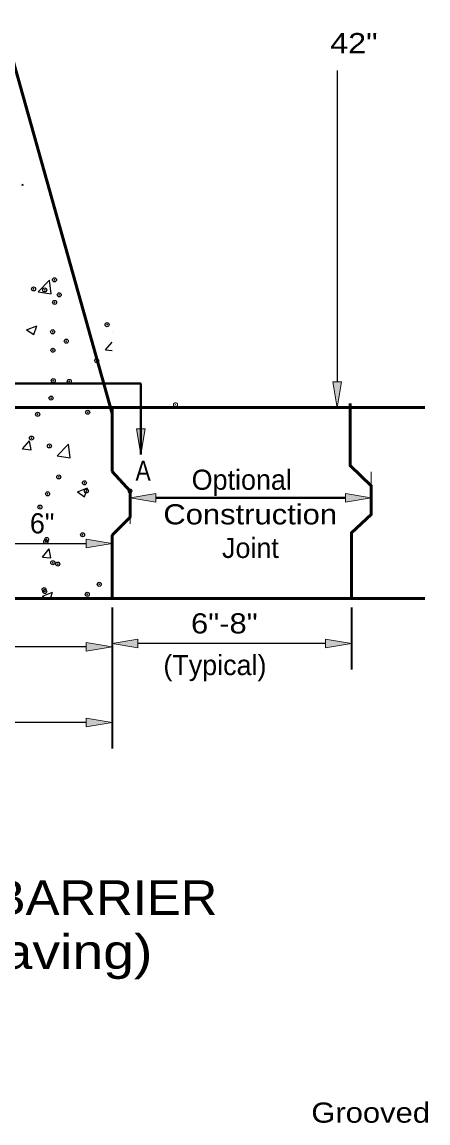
# Model space of a CAD drawing. Extents: x 32.6 to 67.9, y 27.2 to 49.
# Drawn here: x 52.69 to 55.11, y 38.1 to 44.65 of the extents above; entities that cross this region are included whole.
import ezdxf

# ---------------------------------------------------------------- set-up
doc = ezdxf.new("R2010")
doc.units = 0
doc.header["$LTSCALE"] = 0.048
doc.header["$PDMODE"] = 32
doc.header["$PDSIZE"] = 0.024
for name, color, linetype, lineweight in [('1', 7, 'Continuous', 25), ('3', 7, 'Continuous', 25), ('5', 7, 'Continuous', 40), ('6', 7, 'Continuous', 13)]:
    doc.layers.add(name, color=color, linetype=linetype, lineweight=lineweight)

msp = doc.modelspace()

# ---------------------------------------------------------------- hatches: boundary and pattern name
at = {"layer": '1'}
for points in [[(54.59475, 42.51008), (54.54342, 42.51008), (54.56908, 42.35625), (54.56908, 42.35625)], [(53.42775, 42.23133), (53.37642, 42.23133), (53.40208, 42.0775), (53.40208, 42.0775)], [(53.49175, 41.79442), (53.49175, 41.84575), (53.33783, 41.82008), (53.33783, 41.82008)], [(54.6185, 41.79442), (54.6185, 41.84575), (54.77242, 41.82008), (54.77242, 41.82008)], [(53.0765, 41.52325), (53.0765, 41.5745), (53.23042, 41.54883), (53.23042, 41.54883)], [(53.07642, 40.90767), (53.07642, 40.959), (53.23033, 40.93333), (53.23033, 40.93333)], [(53.38425, 40.92817), (53.38425, 40.97942), (53.23042, 40.95375), (53.23042, 40.95375)], [(54.5005, 40.92817), (54.5005, 40.97942), (54.65442, 40.95375), (54.65442, 40.95375)], [(53.07642, 40.45842), (53.07642, 40.50975), (53.23033, 40.48408), (53.23033, 40.48408)]]:
    msp.add_hatch(color=256, dxfattribs=at).paths.add_polyline_path(points)

# ---------------------------------------------------------------- linework, layer by layer
at = {"layer": '1', "lineweight": 53}
for p, q in [((53.23042, 42.32083), (51.99583, 46.7125)), ((49.73192, 42.35633), (55.092, 42.35633)), ((53.23042, 41.97633), (53.23042, 42.35633)), ((53.23042, 41.222), (53.23042, 41.59808)), ((53.23042, 41.49542), (53.23042, 41.395)), ((46.82142, 41.222), (55.092, 41.222))]:
    msp.add_line(p, q, dxfattribs=at)
at = {"layer": '1'}
for p, q in [((54.56908, 44.36192), (54.56908, 42.51008)), ((52.69567, 43.67675), (52.69725, 43.68533)), ((52.70442, 43.67675), (52.69725, 43.68533)), ((52.79142, 43.04425), (52.85808, 43.11367)), ((52.8675, 43.0325), (52.85808, 43.11367)), ((52.79142, 43.04425), (52.8675, 43.0325)), ((52.72217, 42.81992), (52.782, 42.84292)), ((52.72217, 42.81992), (52.76467, 42.79133)), ((52.76467, 42.79133), (52.782, 42.84292)), ((53.19183, 42.70008), (53.23033, 42.74592)), ((53.19183, 42.70008), (53.23033, 42.69675)), ((52.69717, 42.11067), (52.73842, 42.15975)), ((52.69717, 42.11067), (52.74833, 42.10617)), ((52.74833, 42.10617), (52.73842, 42.15975)), ((52.74833, 42.10617), (52.73842, 42.15975)), ((52.90475, 42.06992), (52.97142, 42.13942)), ((52.98083, 42.05817), (52.97142, 42.13942)), ((52.90475, 42.06992), (52.98083, 42.05817)), ((53.02442, 41.85575), (53.08425, 41.87867)), ((53.02442, 41.85575), (53.08425, 41.87867)), ((53.02442, 41.85575), (53.067, 41.827)), ((53.067, 41.827), (53.08433, 41.87867)), ((52.5435, 41.54883), (53.0765, 41.54883)), ((52.81583, 41.4675), (52.857, 41.51667)), ((52.86692, 41.46308), (52.857, 41.51667)), ((52.81583, 41.4675), (52.86692, 41.46308)), ((52.81633, 41.23567), (52.87625, 41.25875)), ((52.864, 41.222), (52.87625, 41.25875)), ((52.81633, 41.23567), (52.83675, 41.222)), ((53.07642, 40.93333), (49.8905, 40.93333)), ((54.5005, 40.95375), (53.38425, 40.95375)), ((53.07642, 40.48408), (49.8905, 40.48408))]:
    msp.add_line(p, q, dxfattribs=at)
at = {"layer": '1', "lineweight": 13}
for p, q in [((53.87567, 42.35625), (53.76175, 42.35625)), ((54.6225, 42.35625), (54.723, 42.35625)), ((54.77242, 41.8615), (54.77242, 41.974)), ((53.33783, 41.80667), (53.33783, 41.66617)), ((53.23033, 41.16858), (53.23033, 40.77942)), ((53.23042, 40.95925), (53.23042, 41.10767))]:
    msp.add_line(p, q, dxfattribs=at)
at = {"layer": '1', "lineweight": 40}
msp.add_line((53.49175, 41.82008), (54.6185, 41.82008), dxfattribs=at)
at = {"layer": '1', "lineweight": 35}
for p, q in [((53.23033, 41.16858), (53.23033, 40.33017)), ((54.65442, 41.16858), (54.65442, 40.79992))]:
    msp.add_line(p, q, dxfattribs=at)
at = {"layer": '1', "lineweight": 13}
for points in [[(54.59475, 42.51008), (54.54342, 42.51008), (54.56908, 42.35625), (54.56908, 42.35625)], [(53.42775, 42.23133), (53.37642, 42.23133), (53.40208, 42.0775), (53.40208, 42.0775)], [(53.49175, 41.79442), (53.49175, 41.84575), (53.33783, 41.82008), (53.33783, 41.82008)], [(54.6185, 41.79442), (54.6185, 41.84575), (54.77242, 41.82008), (54.77242, 41.82008)], [(53.0765, 41.52325), (53.0765, 41.5745), (53.23042, 41.54883), (53.23042, 41.54883)], [(53.07642, 40.90767), (53.07642, 40.959), (53.23033, 40.93333), (53.23033, 40.93333)], [(53.38425, 40.92817), (53.38425, 40.97942), (53.23042, 40.95375), (53.23042, 40.95375)], [(54.5005, 40.92817), (54.5005, 40.97942), (54.65442, 40.95375), (54.65442, 40.95375)], [(53.07642, 40.45842), (53.07642, 40.50975), (53.23033, 40.48408), (53.23033, 40.48408)]]:
    msp.add_lwpolyline(points, close=True, dxfattribs=at)
at = {"layer": '1', "lineweight": 53}
for points in [[(54.65442, 41.222), (54.65442, 41.6125), (54.77242, 41.72033), (54.77242, 41.892), (54.64675, 42.01175), (54.64675, 42.38017)], [(53.23042, 41.97633), (53.33783, 41.86008), (53.33783, 41.70433), (53.23042, 41.59808)]]:
    msp.add_lwpolyline(points, dxfattribs=at)
at = {"layer": '1'}
for p in [(52.888, 43.11642), (52.76375, 43.06225), (52.83, 43.05617), (52.916, 43.02717), (52.88867, 42.98242), (52.87717, 42.80742), (53.20092, 42.85), (52.958, 42.75183), (52.87825, 42.69792), (53.13825, 42.63692), (52.88067, 42.517), (52.976, 42.51275), (52.86783, 42.41325), (52.78783, 42.31717), (53.08558, 42.32925), (52.75108, 42.17567), (52.85742, 42.12858), (52.91342, 41.94442), (53.06617, 41.90942), (52.847, 41.84392), (53.07775, 41.861), (52.80158, 41.76542), (52.84117, 41.57225), (53.05525, 41.60042), (52.83658, 41.55942), (52.87817, 41.43425), (52.90767, 41.42642), (53.15417, 41.30575), (52.82625, 41.27475), (52.83033, 41.26317), (53.083, 41.24658)]:
    msp.add_point(p, dxfattribs=at)
at = {"layer": '5'}
for p in [(49.48008, 42.49942), (53.40208, 42.0775)]:
    msp.add_line(p, (53.40208, 42.49942), dxfattribs=at)
at = {"layer": '6'}
for p, q in [((53.23042, 42.81208), (53.2305, 42.81208)), ((53.23042, 42.81208), (53.2305, 42.81208)), ((53.57142, 42.37375), (53.5715, 42.37375)), ((53.91567, 42.35625), (53.91575, 42.35625)), ((53.92908, 42.35625), (53.92917, 42.35625)), ((54.56908, 42.35625), (54.56917, 42.35625)), ((54.56908, 42.35625), (54.56917, 42.35625)), ((54.77242, 41.82008), (54.7725, 41.82008)), ((53.23033, 41.222), (53.23042, 41.222)), ((53.23033, 41.222), (53.23042, 41.222)), ((54.65442, 41.222), (54.6545, 41.222)), ((53.23042, 40.95375), (53.2305, 40.95375)), ((53.23042, 40.90583), (53.2305, 40.90583))]:
    msp.add_line(p, q, dxfattribs=at)
at = {"layer": '6', "lineweight": 53}
for p, q in [((54.77242, 41.80808), (54.7725, 41.80808)), ((53.23042, 41.54883), (53.2305, 41.54883)), ((53.23042, 41.54883), (53.2305, 41.54883))]:
    msp.add_line(p, q, dxfattribs=at)
at = {"layer": '6'}
for p in [(53.60783, 42.37375), (53.33783, 41.86008)]:
    msp.add_point(p, dxfattribs=at)

# ---------------------------------------------------------------- texts
at = {"layer": '1'}
for s, width, p in [('42"', 1.2, (54.52842, 44.46442)), ('6"-8"', 1.15, (53.70017, 41.01367))]:
    msp.add_text(s, height=0.1197, dxfattribs=dict(at, width=width)).set_placement(p)
msp.add_text('6"', height=0.1197, dxfattribs=at).set_placement((52.74158, 41.60875))
at = {"layer": '3'}
for s, p in [('Optional', (53.70408, 41.86808)), ('Joint', (53.88458, 41.4625)), ('(Typical)', (53.53567, 40.76583))]:
    msp.add_text(s, height=0.1197, dxfattribs=at).set_placement(p)
for s, height, width, p in [('Construction', 0.1197, 1.15, (53.53567, 41.66225)), ('SINGLE SLOPE CONCRETE BARRIER', 0.2052, 1.1, (48.45592, 39.34033)), ('(Adjacent to Concrete Paving)', 0.2052, 1.2, (49.07783, 39.01892)), ('Grooved', 0.1197, 1.15, (54.41592, 38.10425))]:
    msp.add_text(s, height=height, dxfattribs=dict(at, width=width)).set_placement(p)
at = {"layer": '5', "width": 0.85}
msp.add_text('A', height=0.1197, dxfattribs=at).set_placement((53.36967, 41.92208))

doc.saveas('drawing.dxf')
